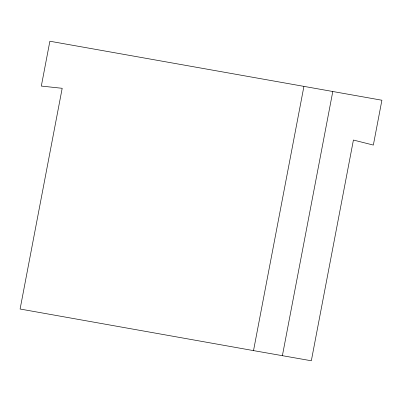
<?xml version="1.0" encoding="UTF-8"?>
<svg xmlns="http://www.w3.org/2000/svg" width="402" height="402" viewBox="0 0 402 402"><rect width="100%" height="100%" fill="white"/><g stroke="black" fill="none" stroke-linecap="round" stroke-linejoin="round"><path stroke-width="0.6" d="M253.521 350.609L311.329 360.77L353.418 140.047L373.347 145.072L381.9 100.229L49.873 41.23L41.321 86.073L62.189 88.299L20.1 309.022L253.521 350.609L303.897 86.525M282.39 355.69L332.771 91.606"/></g></svg>
